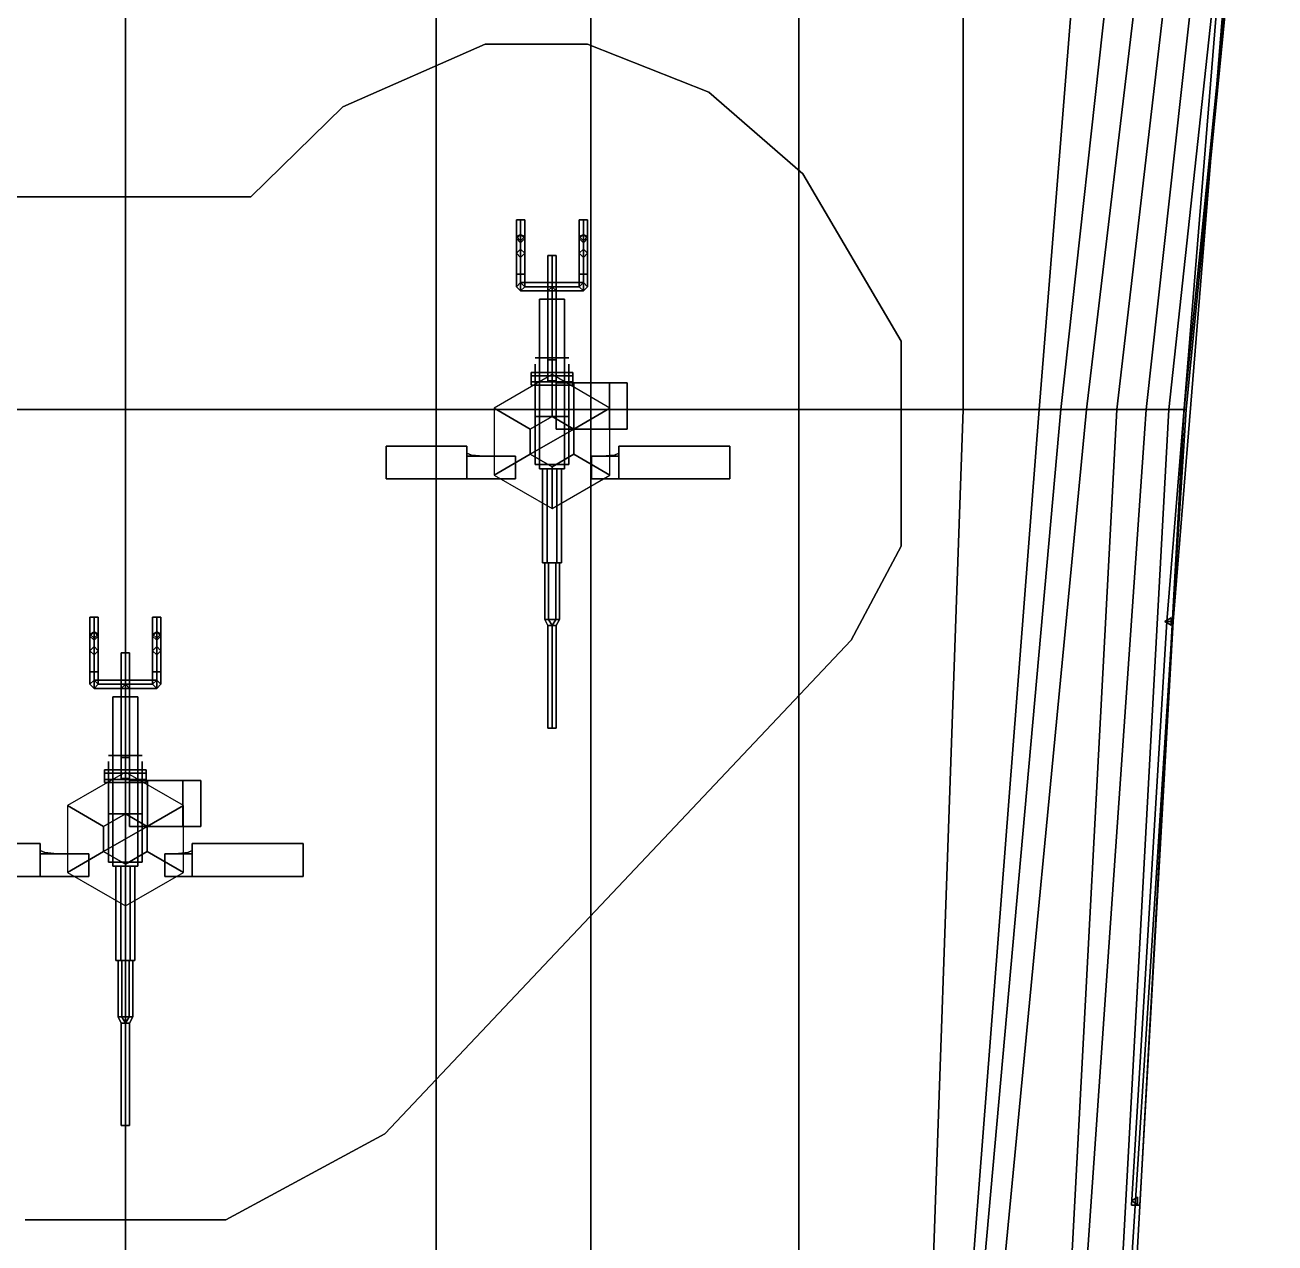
# Model space of a CAD drawing. Header units: millimetres. Extents: x -6 to 6, y -93 to 86.
# Drawn here: x -0.48 to 5.5, y -52.07 to -46.25 of the extents above; entities that cross this region are included whole.
import ezdxf

# ---------------------------------------------------------------- set-up
doc = ezdxf.new("R2010")
doc.units = ezdxf.units.MM
for name, color, linetype in [('gun', 1, 'Continuous'), ('railings', 6, 'Continuous'), ('sleeve', 5, 'Continuous'), ('turret', 2, 'Continuous')]:
    doc.layers.add(name, color=color, linetype=linetype)

msp = doc.modelspace()

# ---------------------------------------------------------------- linework, layer by layer
for points in [[(5.4969, -43.7698, 2.6617), (-5.4969, -43.7698, 2.6617), (-5.0621, -48.0874, 2.698), (5.0621, -48.0874, 2.698)], [(0, -48.0874, -1.6913), (-1.4855, -48.0874, -1.3393), (-1.4855, -43.7698, -1.8362), (0, -43.7698, -2.1105)], [(0, -43.7698, -2.1105), (1.4855, -43.7698, -1.8362), (1.4855, -48.0874, -1.3393), (0, -48.0874, -1.6913)], [(2.2257, -48.0874, -1.1219), (1.4855, -48.0874, -1.3393), (1.4855, -43.7698, -1.8362), (2.2257, -43.7698, -1.6602)], [(3.2195, -48.0874, -0.8424), (2.2257, -48.0874, -1.1219), (2.2257, -43.7698, -1.6602), (3.2195, -43.7698, -1.3962)], [(4.0062, -48.0874, -0.5681), (3.2195, -48.0874, -0.8424), (3.2195, -43.7698, -1.3962), (4.0062, -43.7698, -1.096)], [(4.3685, -48.0874, -0.4387), (4.0062, -48.0874, -0.5681), (4.0062, -43.7698, -1.096), (4.7153, -43.7698, -0.6923)], [(4.4721, -48.0874, -0.4076), (4.3685, -48.0874, -0.4387), (4.7153, -43.7698, -0.6923), (4.9483, -43.7698, -0.5267)], [(4.5963, -48.0874, -0.1799), (4.4721, -48.0874, -0.4076), (4.9483, -43.7698, -0.5267), (5.1087, -43.7698, -0.1799)], [(4.7412, -48.0874, 0.2601), (4.5963, -48.0874, -0.1799), (5.1087, -43.7698, -0.1799), (5.2433, -43.7698, 0.2601)], [(4.881, -48.0874, 0.7622), (4.7412, -48.0874, 0.2601), (5.2433, -43.7698, 0.2601), (5.3572, -43.7698, 0.7622)], [(4.9897, -48.0874, 1.4299), (4.881, -48.0874, 0.7622), (5.3572, -43.7698, 0.7622), (5.4555, -43.7698, 1.4299)], [(5.0725, -48.0874, 2.3201), (4.9897, -48.0874, 1.4299), (5.4555, -43.7698, 1.4299), (5.4969, -43.7698, 2.3201)], [(5.0621, -48.0874, 2.698), (5.0725, -48.0874, 2.3201), (5.4969, -43.7698, 2.3201), (5.4969, -43.7698, 2.6617)], [(1.72, -46.34, 4.2), (1.04, -46.64, 4.2), (1.04, -46.64, 2.68), (1.72, -46.34, 2.68)], [(1.72, -46.34, 2.68), (1.04, -46.64, 2.68), (1.04, -46.64, 4.2), (1.72, -46.34, 4.2)], [(2.21, -46.34, 2.68), (1.72, -46.34, 2.68), (1.72, -46.34, 4.2), (2.21, -46.34, 4.2)], [(2.21, -46.34, 4.2), (1.72, -46.34, 4.2), (1.72, -46.34, 2.68), (2.21, -46.34, 2.68)], [(2.79, -46.57, 2.68), (2.21, -46.34, 2.68), (2.21, -46.34, 4.2), (2.79, -46.57, 4.2)], [(2.79, -46.57, 4.2), (2.21, -46.34, 4.2), (2.21, -46.34, 2.68), (2.79, -46.57, 2.68)], [(3.24, -46.96, 4.2), (2.79, -46.57, 4.2), (2.79, -46.57, 2.68), (3.24, -46.96, 2.68)], [(3.24, -46.96, 2.68), (2.79, -46.57, 2.68), (2.79, -46.57, 4.2), (3.24, -46.96, 4.2)], [(1.04, -46.64, 2.68), (0.6, -47.07, 2.68), (0.6, -47.07, 4.2), (1.04, -46.64, 4.2)], [(1.04, -46.64, 4.2), (0.6, -47.07, 4.2), (0.6, -47.07, 2.68), (1.04, -46.64, 2.68)], [(3.71, -47.76, 2.69), (3.24, -46.96, 2.68), (3.24, -46.96, 4.2), (3.71, -47.76, 4.2)], [(3.71, -47.76, 4.2), (3.24, -46.96, 4.2), (3.24, -46.96, 2.68), (3.71, -47.76, 2.69)], [(-0.6, -47.07, 2.68), (0.6, -47.07, 2.68), (0.6, -47.07, 4.2), (-0.6, -47.07, 4.2)], [(-0.6, -47.07, 4.2), (0.6, -47.07, 4.2), (0.6, -47.07, 2.68), (-0.6, -47.07, 2.68)], [(3.71, -48.74, 2.7), (3.71, -47.76, 2.69), (3.71, -47.76, 4.2), (3.71, -48.74, 4.2)], [(3.71, -48.74, 4.2), (3.71, -47.76, 4.2), (3.71, -47.76, 2.69), (3.71, -48.74, 2.7)], [(1.9361, -48.18, 4.14), (2.04, -48.12, 4.14), (2.04, -47.92, 2.69), (1.7629, -48.08, 2.69)], [(2.04, -48.12, 4.14), (2.1439, -48.18, 4.14), (2.3171, -48.08, 2.69), (2.04, -47.92, 2.69)], [(5.0621, -48.0874, 2.698), (-5.0621, -48.0874, 2.698), (-4.5859, -56.645, 2.7808), (4.5859, -56.645, 2.7808)], [(0, -56.645, -0.8165), (-1.4855, -56.645, -0.7027), (-1.4855, -48.0874, -1.3393), (0, -48.0874, -1.6913)], [(0, -48.0874, -1.6913), (1.4855, -48.0874, -1.3393), (1.4855, -56.645, -0.7027), (0, -56.645, -0.8165)], [(2.2257, -56.645, -0.6043), (1.4855, -56.645, -0.7027), (1.4855, -48.0874, -1.3393), (2.2257, -48.0874, -1.1219)], [(1.9361, -48.3, 4.14), (1.9361, -48.18, 4.14), (1.7629, -48.08, 2.69), (1.7629, -48.4, 2.7)], [(2.1439, -48.18, 4.14), (2.1439, -48.3, 4.14), (2.3171, -48.4, 2.7), (2.3171, -48.08, 2.69)], [(3.2195, -56.645, -0.4646), (2.2257, -56.645, -0.6043), (2.2257, -48.0874, -1.1219), (3.2195, -48.0874, -0.8424)], [(3.706, -56.645, -0.3714), (3.2195, -56.645, -0.4646), (3.2195, -48.0874, -0.8424), (4.0062, -48.0874, -0.5681)], [(3.7733, -56.645, -0.1799), (3.706, -56.645, -0.3714), (4.4721, -48.0874, -0.4076), (4.5963, -48.0874, -0.1799)], [(3.706, -56.645, -0.3714), (3.706, -56.645, -0.3714), (4.3685, -48.0874, -0.4387), (4.4721, -48.0874, -0.4076)], [(3.706, -56.645, -0.3714), (3.706, -56.645, -0.3714), (4.0062, -48.0874, -0.5681), (4.3685, -48.0874, -0.4387)], [(4.2857, -56.645, 1.3108), (3.7733, -56.645, -0.1799), (4.5963, -48.0874, -0.1799), (4.7412, -48.0874, 0.2601)], [(4.5238, -56.645, 2.3201), (4.2857, -56.645, 1.3108), (4.881, -48.0874, 0.7622), (4.9897, -48.0874, 1.4299)], [(4.2857, -56.645, 1.3108), (4.2857, -56.645, 1.3108), (4.7412, -48.0874, 0.2601), (4.881, -48.0874, 0.7622)], [(4.5859, -56.645, 2.7808), (4.5238, -56.645, 2.3201), (5.0725, -48.0874, 2.3201), (5.0621, -48.0874, 2.698)], [(4.5238, -56.645, 2.3201), (4.5238, -56.645, 2.3201), (4.9897, -48.0874, 1.4299), (5.0725, -48.0874, 2.3201)], [(2.04, -48.36, 4.14), (1.9361, -48.3, 4.14), (1.7629, -48.4, 2.7), (2.04, -48.56, 2.7)], [(2.1439, -48.3, 4.14), (2.04, -48.36, 4.14), (2.04, -48.56, 2.7), (2.3171, -48.4, 2.7)], [(3.47, -49.19, 4.2), (3.71, -48.74, 4.2), (3.71, -48.74, 2.7), (3.47, -49.19, 2.7)], [(3.47, -49.19, 2.7), (3.71, -48.74, 2.7), (3.71, -48.74, 4.2), (3.47, -49.19, 4.2)], [(5, -49.0827, 2.7), (4.97, -49.1, 2.7), (4.97, -49.1, 3.7), (5, -49.0827, 3.7)], [(4.97, -49.1, 2.7), (5, -49.1173, 2.7), (5, -49.1173, 3.7), (4.97, -49.1, 3.7)], [(5, -49.1173, 2.7), (5, -49.0827, 2.7), (5, -49.0827, 3.7), (5, -49.1173, 3.7)], [(1.24, -51.55, 4.2), (3.47, -49.19, 4.2), (3.47, -49.19, 2.7), (1.24, -51.55, 2.73)], [(1.24, -51.55, 2.73), (3.47, -49.19, 2.7), (3.47, -49.19, 4.2), (1.24, -51.55, 4.2)], [(-0.1039, -50.08, 4.14), (0, -50.02, 4.14), (0, -49.82, 2.72), (-0.2771, -49.98, 2.72)], [(0, -50.02, 4.14), (0.1039, -50.08, 4.14), (0.2771, -49.98, 2.72), (0, -49.82, 2.72)], [(-0.1039, -50.2, 4.14), (-0.1039, -50.08, 4.14), (-0.2771, -49.98, 2.72), (-0.2771, -50.3, 2.72)], [(0.1039, -50.08, 4.14), (0.1039, -50.2, 4.14), (0.2771, -50.3, 2.72), (0.2771, -49.98, 2.72)], [(0, -50.26, 4.14), (-0.1039, -50.2, 4.14), (-0.2771, -50.3, 2.72), (0, -50.46, 2.72)], [(0.1039, -50.2, 4.14), (0, -50.26, 4.14), (0, -50.46, 2.72), (0.2771, -50.3, 2.72)], [(0.48, -51.96, 2.73), (1.24, -51.55, 2.73), (1.24, -51.55, 4.2), (0.48, -51.96, 4.2)], [(0.48, -51.96, 4.2), (1.24, -51.55, 4.2), (1.24, -51.55, 2.73), (0.48, -51.96, 2.73)], [(4.84, -51.8527, 2.73), (4.81, -51.87, 2.73), (4.81, -51.87, 3.73), (4.84, -51.8527, 3.73)], [(4.81, -51.87, 2.73), (4.84, -51.8873, 2.73), (4.84, -51.8873, 3.73), (4.81, -51.87, 3.73)], [(4.84, -51.8873, 2.73), (4.84, -51.8527, 2.73), (4.84, -51.8527, 3.73), (4.84, -51.8873, 3.73)], [(0.48, -51.96, 2.73), (-0.48, -51.96, 2.73), (-0.48, -51.96, 4.2), (0.48, -51.96, 4.2)], [(0.48, -51.96, 4.2), (-0.48, -51.96, 4.2), (-0.48, -51.96, 2.73), (0.48, -51.96, 2.73)]]:
    msp.add_3dface(points)
at = {"layer": 'gun'}
for points in [[(2.04, -49.61, 4.35), (2.02, -49.61, 4.37), (2.02, -49.12, 4.37), (2.04, -49.12, 4.35)], [(2.02, -49.61, 4.37), (2.04, -49.61, 4.39), (2.04, -49.12, 4.39), (2.02, -49.12, 4.37)], [(2.06, -49.61, 4.37), (2.04, -49.61, 4.35), (2.04, -49.12, 4.35), (2.06, -49.12, 4.37)], [(2.04, -49.61, 4.39), (2.06, -49.61, 4.37), (2.06, -49.12, 4.37), (2.04, -49.12, 4.39)], [(2.02, -49.61, 4.37), (2.04, -49.61, 4.35), (2.06, -49.61, 4.37), (2.04, -49.61, 4.39)], [(-0.02, -51.51, 4.37), (0, -51.51, 4.39), (0, -51.02, 4.39), (-0.02, -51.02, 4.37)], [(0, -51.51, 4.35), (-0.02, -51.51, 4.37), (-0.02, -51.02, 4.37), (0, -51.02, 4.35)], [(0, -51.51, 4.39), (0.02, -51.51, 4.37), (0.02, -51.02, 4.37), (0, -51.02, 4.39)], [(0.02, -51.51, 4.37), (0, -51.51, 4.35), (0, -51.02, 4.35), (0.02, -51.02, 4.37)], [(-0.02, -51.51, 4.37), (0, -51.51, 4.35), (0.02, -51.51, 4.37), (0, -51.51, 4.39)]]:
    msp.add_3dface(points, dxfattribs=at)
at = {"layer": 'railings'}
for points in [[(5.01, -49.1, 3.7), (5.25, -46.14, 3.68), (5.22, -46.14, 3.68), (4.98, -49.1, 3.7)], [(4.98, -49.1, 3.7), (5.22, -46.14, 3.68), (5.25, -46.14, 3.68), (5.01, -49.1, 3.7)], [(4.81, -51.89, 3.73), (4.98, -49.1, 3.7), (5.01, -49.1, 3.7), (4.85, -51.89, 3.73)], [(4.85, -51.89, 3.73), (5.01, -49.1, 3.7), (4.98, -49.1, 3.7), (4.81, -51.89, 3.73)]]:
    msp.add_3dface(points, dxfattribs=at)
at = {"layer": 'sleeve'}
for points in [[(1.89, -47.18, 4.62), (1.87, -47.18, 4.64), (1.89, -47.18, 4.66), (1.91, -47.18, 4.64)], [(1.89, -47.18, 4.66), (1.87, -47.18, 4.64), (1.87, -47.27, 4.64), (1.89, -47.29, 4.66)], [(1.87, -47.18, 4.64), (1.89, -47.18, 4.62), (1.89, -47.25, 4.62), (1.87, -47.27, 4.64)], [(1.91, -47.18, 4.64), (1.89, -47.18, 4.66), (1.89, -47.29, 4.66), (1.91, -47.27, 4.64)], [(1.89, -47.18, 4.62), (1.91, -47.18, 4.64), (1.91, -47.27, 4.64), (1.89, -47.25, 4.62)], [(2.19, -47.18, 4.66), (2.17, -47.18, 4.64), (2.17, -47.27, 4.64), (2.19, -47.29, 4.66)], [(2.17, -47.18, 4.64), (2.19, -47.18, 4.62), (2.19, -47.25, 4.62), (2.17, -47.27, 4.64)], [(2.19, -47.18, 4.62), (2.17, -47.18, 4.64), (2.19, -47.18, 4.66), (2.21, -47.18, 4.64)], [(2.21, -47.18, 4.64), (2.19, -47.18, 4.66), (2.19, -47.29, 4.66), (2.21, -47.27, 4.64)], [(2.19, -47.18, 4.62), (2.21, -47.18, 4.64), (2.21, -47.27, 4.64), (2.19, -47.25, 4.62)], [(1.89, -47.28, 4.4), (1.87, -47.26, 4.43), (1.89, -47.25, 4.45), (1.91, -47.26, 4.43)], [(1.89, -47.25, 4.45), (1.87, -47.26, 4.43), (1.87, -47.34, 4.48), (1.89, -47.32, 4.5)], [(1.89, -47.32, 4.57), (1.87, -47.34, 4.59), (1.87, -47.27, 4.64), (1.89, -47.25, 4.62)], [(1.87, -47.26, 4.43), (1.89, -47.28, 4.4), (1.89, -47.36, 4.46), (1.87, -47.34, 4.48)], [(1.87, -47.34, 4.59), (1.89, -47.36, 4.61), (1.89, -47.29, 4.66), (1.87, -47.27, 4.64)], [(1.91, -47.26, 4.43), (1.89, -47.25, 4.45), (1.89, -47.32, 4.5), (1.91, -47.34, 4.48)], [(1.91, -47.34, 4.59), (1.89, -47.32, 4.57), (1.89, -47.25, 4.62), (1.91, -47.27, 4.64)], [(1.89, -47.28, 4.4), (1.91, -47.26, 4.43), (1.91, -47.34, 4.48), (1.89, -47.36, 4.46)], [(1.89, -47.36, 4.61), (1.91, -47.34, 4.59), (1.91, -47.27, 4.64), (1.89, -47.29, 4.66)], [(2.19, -47.25, 4.45), (2.17, -47.26, 4.43), (2.17, -47.34, 4.48), (2.19, -47.32, 4.5)], [(2.19, -47.32, 4.57), (2.17, -47.34, 4.59), (2.17, -47.27, 4.64), (2.19, -47.25, 4.62)], [(2.19, -47.28, 4.4), (2.17, -47.26, 4.43), (2.19, -47.25, 4.45), (2.21, -47.26, 4.43)], [(2.17, -47.26, 4.43), (2.19, -47.28, 4.4), (2.19, -47.36, 4.46), (2.17, -47.34, 4.48)], [(2.17, -47.34, 4.59), (2.19, -47.36, 4.61), (2.19, -47.29, 4.66), (2.17, -47.27, 4.64)], [(2.21, -47.26, 4.43), (2.19, -47.25, 4.45), (2.19, -47.32, 4.5), (2.21, -47.34, 4.48)], [(2.21, -47.34, 4.59), (2.19, -47.32, 4.57), (2.19, -47.25, 4.62), (2.21, -47.27, 4.64)], [(2.19, -47.28, 4.4), (2.21, -47.26, 4.43), (2.21, -47.34, 4.48), (2.19, -47.36, 4.46)], [(2.19, -47.36, 4.61), (2.21, -47.34, 4.59), (2.21, -47.27, 4.64), (2.19, -47.29, 4.66)], [(1.89, -47.32, 4.5), (1.87, -47.34, 4.48), (1.87, -47.34, 4.59), (1.89, -47.32, 4.57)], [(1.91, -47.34, 4.48), (1.89, -47.32, 4.5), (1.89, -47.32, 4.57), (1.91, -47.34, 4.59)], [(2.19, -47.32, 4.5), (2.17, -47.34, 4.48), (2.17, -47.34, 4.59), (2.19, -47.32, 4.57)], [(2.21, -47.34, 4.48), (2.19, -47.32, 4.5), (2.19, -47.32, 4.57), (2.21, -47.34, 4.59)], [(1.87, -47.34, 4.48), (1.89, -47.36, 4.46), (1.89, -47.36, 4.61), (1.87, -47.34, 4.59)], [(1.89, -47.44, 4.52), (1.87, -47.44, 4.54), (1.87, -47.34, 4.54), (1.89, -47.36, 4.52)], [(1.87, -47.44, 4.54), (1.89, -47.44, 4.56), (1.89, -47.36, 4.56), (1.87, -47.34, 4.54)], [(1.89, -47.36, 4.46), (1.91, -47.34, 4.48), (1.91, -47.34, 4.59), (1.89, -47.36, 4.61)], [(1.91, -47.44, 4.54), (1.89, -47.44, 4.52), (1.89, -47.36, 4.52), (1.91, -47.34, 4.54)], [(1.89, -47.44, 4.56), (1.91, -47.44, 4.54), (1.91, -47.34, 4.54), (1.89, -47.36, 4.56)], [(2.04, -47.35, 4.71), (2.06, -47.35, 4.69), (2.04, -47.35, 4.67), (2.02, -47.35, 4.69)], [(2.04, -47.85, 4.67), (2.02, -47.85, 4.69), (2.02, -47.35, 4.69), (2.04, -47.35, 4.67)], [(2.02, -47.85, 4.69), (2.04, -47.85, 4.71), (2.04, -47.35, 4.71), (2.02, -47.35, 4.69)], [(2.06, -47.85, 4.69), (2.04, -47.85, 4.67), (2.04, -47.35, 4.67), (2.06, -47.35, 4.69)], [(2.04, -47.85, 4.71), (2.06, -47.85, 4.69), (2.06, -47.35, 4.69), (2.04, -47.35, 4.71)], [(2.17, -47.34, 4.48), (2.19, -47.36, 4.46), (2.19, -47.36, 4.61), (2.17, -47.34, 4.59)], [(2.19, -47.44, 4.52), (2.17, -47.44, 4.54), (2.17, -47.34, 4.54), (2.19, -47.36, 4.52)], [(2.17, -47.44, 4.54), (2.19, -47.44, 4.56), (2.19, -47.36, 4.56), (2.17, -47.34, 4.54)], [(2.19, -47.36, 4.46), (2.21, -47.34, 4.48), (2.21, -47.34, 4.59), (2.19, -47.36, 4.61)], [(2.21, -47.44, 4.54), (2.19, -47.44, 4.52), (2.19, -47.36, 4.52), (2.21, -47.34, 4.54)], [(2.19, -47.44, 4.56), (2.21, -47.44, 4.54), (2.21, -47.34, 4.54), (2.19, -47.36, 4.56)], [(1.89, -47.48, 4.46), (1.87, -47.5, 4.48), (1.87, -47.44, 4.54), (1.89, -47.44, 4.52)], [(1.87, -47.5, 4.48), (1.89, -47.52, 4.5), (1.89, -47.44, 4.56), (1.87, -47.44, 4.54)], [(1.91, -47.5, 4.48), (1.89, -47.48, 4.46), (1.89, -47.44, 4.52), (1.91, -47.44, 4.54)], [(1.89, -47.52, 4.5), (1.91, -47.5, 4.48), (1.91, -47.44, 4.54), (1.89, -47.44, 4.56)], [(2.19, -47.48, 4.46), (2.17, -47.5, 4.48), (2.17, -47.44, 4.54), (2.19, -47.44, 4.52)], [(2.17, -47.5, 4.48), (2.19, -47.52, 4.5), (2.19, -47.44, 4.56), (2.17, -47.44, 4.54)], [(2.21, -47.5, 4.48), (2.19, -47.48, 4.46), (2.19, -47.44, 4.52), (2.21, -47.44, 4.54)], [(2.19, -47.52, 4.5), (2.21, -47.5, 4.48), (2.21, -47.44, 4.54), (2.19, -47.44, 4.56)], [(1.89, -47.48, 4.3), (1.87, -47.5, 4.28), (1.87, -47.5, 4.48), (1.89, -47.48, 4.46)], [(1.87, -47.5, 4.28), (1.89, -47.52, 4.3), (1.89, -47.52, 4.5), (1.87, -47.5, 4.48)], [(2.19, -47.48, 4.3), (2.17, -47.5, 4.28), (1.91, -47.5, 4.28), (1.89, -47.48, 4.3)], [(2.17, -47.5, 4.32), (2.19, -47.48, 4.3), (1.89, -47.48, 4.3), (1.91, -47.5, 4.32)], [(1.91, -47.5, 4.28), (1.89, -47.48, 4.3), (1.89, -47.48, 4.46), (1.91, -47.5, 4.48)], [(2.17, -47.5, 4.28), (2.19, -47.52, 4.3), (1.89, -47.52, 4.3), (1.91, -47.5, 4.28)], [(2.19, -47.52, 4.3), (2.17, -47.5, 4.32), (1.91, -47.5, 4.32), (1.89, -47.52, 4.3)], [(1.89, -47.52, 4.3), (1.91, -47.5, 4.28), (1.91, -47.5, 4.48), (1.89, -47.52, 4.5)], [(2.04, -47.95, 4.28), (2.02, -47.95, 4.3), (2.02, -47.52, 4.3), (2.04, -47.5, 4.28)], [(2.02, -47.95, 4.3), (2.04, -47.95, 4.32), (2.04, -47.5, 4.32), (2.02, -47.52, 4.3)], [(2.06, -47.95, 4.3), (2.04, -47.95, 4.28), (2.04, -47.5, 4.28), (2.06, -47.52, 4.3)], [(2.04, -47.95, 4.32), (2.06, -47.95, 4.3), (2.06, -47.52, 4.3), (2.04, -47.5, 4.32)], [(2.19, -47.48, 4.3), (2.17, -47.5, 4.28), (2.17, -47.5, 4.48), (2.19, -47.48, 4.46)], [(2.17, -47.5, 4.28), (2.19, -47.52, 4.3), (2.19, -47.52, 4.5), (2.17, -47.5, 4.48)], [(2.21, -47.5, 4.28), (2.19, -47.48, 4.3), (2.19, -47.48, 4.46), (2.21, -47.5, 4.48)], [(2.19, -47.52, 4.3), (2.21, -47.5, 4.28), (2.21, -47.5, 4.48), (2.19, -47.52, 4.5)], [(2.1, -47.56, 4.32), (1.98, -47.56, 4.32), (1.98, -47.56, 4.44), (2.1, -47.56, 4.44)], [(1.98, -47.56, 4.44), (1.98, -47.56, 4.32), (1.98, -48.37, 4.32), (1.98, -48.37, 4.44)], [(2.1, -48.37, 4.32), (1.98, -48.37, 4.32), (1.98, -47.56, 4.32), (2.1, -47.56, 4.32)], [(2.1, -47.56, 4.44), (1.98, -47.56, 4.44), (1.98, -48.37, 4.44), (2.1, -48.37, 4.44)], [(2.1, -48.37, 4.44), (2.1, -48.37, 4.32), (2.1, -47.56, 4.32), (2.1, -47.56, 4.44)], [(2.04, -47.75, 4.44), (2.04, -47.6, 4.68), (2.04, -47.7, 4.68), (2.04, -47.84, 4.44)], [(2.04, -47.84, 4.44), (2.04, -47.7, 4.68), (2.04, -47.6, 4.68), (2.04, -47.75, 4.44)], [(2.08, -47.84, 4.7207), (2.12, -47.84, 4.79), (1.96, -47.84, 4.79), (2, -47.84, 4.7207)], [(2, -47.84, 4.7207), (1.96, -47.84, 4.79), (2.12, -47.84, 4.79), (2.08, -47.84, 4.7207)], [(1.96, -47.84, 4.79), (2, -47.84, 4.8593), (2.08, -47.84, 4.8593), (2.12, -47.84, 4.79)], [(2.12, -47.84, 4.79), (2.08, -47.84, 4.8593), (2, -47.84, 4.8593), (1.96, -47.84, 4.79)], [(2.02, -47.85, 4.69), (2.04, -47.85, 4.67), (2.06, -47.85, 4.69), (2.04, -47.85, 4.71)], [(1.94, -47.925, 4.334), (1.94, -47.955, 4.334), (1.94, -47.97, 4.36), (1.94, -47.91, 4.36)], [(1.94, -47.91, 4.36), (1.94, -47.97, 4.36), (1.94, -47.955, 4.386), (1.94, -47.925, 4.386)], [(1.94, -47.925, 4.334), (1.94, -47.91, 4.36), (2.14, -47.91, 4.36), (2.14, -47.925, 4.334)], [(1.94, -47.91, 4.36), (1.94, -47.925, 4.386), (2.14, -47.925, 4.386), (2.14, -47.91, 4.36)], [(1.94, -47.955, 4.334), (1.94, -47.925, 4.334), (2.14, -47.925, 4.334), (2.14, -47.955, 4.334)], [(1.94, -47.925, 4.386), (1.94, -47.955, 4.386), (2.14, -47.955, 4.386), (2.14, -47.925, 4.386)], [(2.14, -47.91, 4.36), (2.14, -47.97, 4.36), (2.14, -47.955, 4.334), (2.14, -47.925, 4.334)], [(2.14, -47.925, 4.386), (2.14, -47.955, 4.386), (2.14, -47.97, 4.36), (2.14, -47.91, 4.36)], [(1.94, -47.97, 4.36), (1.94, -47.955, 4.334), (2.14, -47.955, 4.334), (2.14, -47.97, 4.36)], [(1.94, -47.955, 4.386), (1.94, -47.97, 4.36), (2.14, -47.97, 4.36), (2.14, -47.955, 4.386)], [(2.4, -47.96, 4.5), (2.06, -47.96, 4.5), (2.145, -47.96, 4.6472), (2.315, -47.96, 4.6472)], [(2.315, -47.96, 4.3528), (2.145, -47.96, 4.3528), (2.06, -47.96, 4.5), (2.4, -47.96, 4.5)], [(2.145, -48.18, 4.3528), (2.06, -48.18, 4.5), (2.06, -47.96, 4.5), (2.145, -47.96, 4.3528)], [(2.06, -48.18, 4.5), (2.145, -48.18, 4.6472), (2.145, -47.96, 4.6472), (2.06, -47.96, 4.5)], [(2.315, -48.18, 4.3528), (2.145, -48.18, 4.3528), (2.145, -47.96, 4.3528), (2.315, -47.96, 4.3528)], [(2.145, -48.18, 4.6472), (2.315, -48.18, 4.6472), (2.315, -47.96, 4.6472), (2.145, -47.96, 4.6472)], [(2.4, -48.18, 4.5), (2.315, -48.18, 4.3528), (2.315, -47.96, 4.3528), (2.4, -47.96, 4.5)], [(2.315, -48.18, 4.6472), (2.4, -48.18, 4.5), (2.4, -47.96, 4.5), (2.315, -47.96, 4.6472)], [(2.145, -48.18, 4.3528), (2.315, -48.18, 4.3528), (2.4, -48.18, 4.5), (2.06, -48.18, 4.5)], [(2.06, -48.18, 4.5), (2.4, -48.18, 4.5), (2.315, -48.18, 4.6472), (2.145, -48.18, 4.6472)], [(1.98, -48.37, 4.44), (1.98, -48.37, 4.32), (2.1, -48.37, 4.32), (2.1, -48.37, 4.44)], [(2.0175, -48.82, 4.331), (1.995, -48.82, 4.37), (1.995, -48.37, 4.37), (2.0175, -48.37, 4.331)], [(1.995, -48.82, 4.37), (2.0175, -48.82, 4.409), (2.0175, -48.37, 4.409), (1.995, -48.37, 4.37)], [(2.0625, -48.82, 4.331), (2.0175, -48.82, 4.331), (2.0175, -48.37, 4.331), (2.0625, -48.37, 4.331)], [(2.0175, -48.82, 4.409), (2.0625, -48.82, 4.409), (2.0625, -48.37, 4.409), (2.0175, -48.37, 4.409)], [(2.085, -48.82, 4.37), (2.0625, -48.82, 4.331), (2.0625, -48.37, 4.331), (2.085, -48.37, 4.37)], [(2.0625, -48.82, 4.409), (2.085, -48.82, 4.37), (2.085, -48.37, 4.37), (2.0625, -48.37, 4.409)], [(2.0175, -48.82, 4.331), (2.0625, -48.82, 4.331), (2.085, -48.82, 4.37), (1.995, -48.82, 4.37)], [(1.995, -48.82, 4.37), (2.085, -48.82, 4.37), (2.0625, -48.82, 4.409), (2.0175, -48.82, 4.409)], [(2.0225, -49.09, 4.3397), (2.005, -49.09, 4.37), (2.005, -48.82, 4.37), (2.0225, -48.82, 4.3397)], [(2.005, -49.09, 4.37), (2.0225, -49.09, 4.4003), (2.0225, -48.82, 4.4003), (2.005, -48.82, 4.37)], [(2.0575, -49.09, 4.3397), (2.0225, -49.09, 4.3397), (2.0225, -48.82, 4.3397), (2.0575, -48.82, 4.3397)], [(2.0225, -49.09, 4.4003), (2.0575, -49.09, 4.4003), (2.0575, -48.82, 4.4003), (2.0225, -48.82, 4.4003)], [(2.075, -49.09, 4.37), (2.0575, -49.09, 4.3397), (2.0575, -48.82, 4.3397), (2.075, -48.82, 4.37)], [(2.0575, -49.09, 4.4003), (2.075, -49.09, 4.37), (2.075, -48.82, 4.37), (2.0575, -48.82, 4.4003)], [(-0.17, -49.08, 4.64), (-0.15, -49.08, 4.62), (-0.15, -49.15, 4.62), (-0.17, -49.17, 4.64)], [(-0.15, -49.08, 4.66), (-0.17, -49.08, 4.64), (-0.17, -49.17, 4.64), (-0.15, -49.19, 4.66)], [(-0.15, -49.08, 4.62), (-0.17, -49.08, 4.64), (-0.15, -49.08, 4.66), (-0.13, -49.08, 4.64)], [(-0.15, -49.08, 4.62), (-0.13, -49.08, 4.64), (-0.13, -49.17, 4.64), (-0.15, -49.15, 4.62)], [(-0.13, -49.08, 4.64), (-0.15, -49.08, 4.66), (-0.15, -49.19, 4.66), (-0.13, -49.17, 4.64)], [(0.15, -49.08, 4.62), (0.13, -49.08, 4.64), (0.15, -49.08, 4.66), (0.17, -49.08, 4.64)], [(0.13, -49.08, 4.64), (0.15, -49.08, 4.62), (0.15, -49.15, 4.62), (0.13, -49.17, 4.64)], [(0.15, -49.08, 4.66), (0.13, -49.08, 4.64), (0.13, -49.17, 4.64), (0.15, -49.19, 4.66)], [(0.15, -49.08, 4.62), (0.17, -49.08, 4.64), (0.17, -49.17, 4.64), (0.15, -49.15, 4.62)], [(0.17, -49.08, 4.64), (0.15, -49.08, 4.66), (0.15, -49.19, 4.66), (0.17, -49.17, 4.64)], [(2.04, -49.12, 4.35), (2.02, -49.12, 4.37), (2.005, -49.09, 4.37), (2.0225, -49.09, 4.3397)], [(2.02, -49.12, 4.37), (2.04, -49.12, 4.39), (2.0225, -49.09, 4.4003), (2.005, -49.09, 4.37)], [(2.04, -49.12, 4.35), (2.04, -49.12, 4.35), (2.0225, -49.09, 4.3397), (2.0575, -49.09, 4.3397)], [(2.04, -49.12, 4.39), (2.04, -49.12, 4.39), (2.0575, -49.09, 4.4003), (2.0225, -49.09, 4.4003)], [(2.06, -49.12, 4.37), (2.04, -49.12, 4.35), (2.0575, -49.09, 4.3397), (2.075, -49.09, 4.37)], [(2.04, -49.12, 4.39), (2.06, -49.12, 4.37), (2.075, -49.09, 4.37), (2.0575, -49.09, 4.4003)], [(-0.15, -49.22, 4.57), (-0.17, -49.24, 4.59), (-0.17, -49.17, 4.64), (-0.15, -49.15, 4.62)], [(-0.15, -49.15, 4.45), (-0.17, -49.16, 4.43), (-0.17, -49.24, 4.48), (-0.15, -49.22, 4.5)], [(-0.15, -49.18, 4.4), (-0.17, -49.16, 4.43), (-0.15, -49.15, 4.45), (-0.13, -49.16, 4.43)], [(-0.17, -49.16, 4.43), (-0.15, -49.18, 4.4), (-0.15, -49.26, 4.46), (-0.17, -49.24, 4.48)], [(-0.17, -49.24, 4.59), (-0.15, -49.26, 4.61), (-0.15, -49.19, 4.66), (-0.17, -49.17, 4.64)], [(-0.13, -49.24, 4.59), (-0.15, -49.22, 4.57), (-0.15, -49.15, 4.62), (-0.13, -49.17, 4.64)], [(-0.13, -49.16, 4.43), (-0.15, -49.15, 4.45), (-0.15, -49.22, 4.5), (-0.13, -49.24, 4.48)], [(-0.15, -49.18, 4.4), (-0.13, -49.16, 4.43), (-0.13, -49.24, 4.48), (-0.15, -49.26, 4.46)], [(-0.15, -49.26, 4.61), (-0.13, -49.24, 4.59), (-0.13, -49.17, 4.64), (-0.15, -49.19, 4.66)], [(0.15, -49.18, 4.4), (0.13, -49.16, 4.43), (0.15, -49.15, 4.45), (0.17, -49.16, 4.43)], [(0.15, -49.22, 4.57), (0.13, -49.24, 4.59), (0.13, -49.17, 4.64), (0.15, -49.15, 4.62)], [(0.15, -49.15, 4.45), (0.13, -49.16, 4.43), (0.13, -49.24, 4.48), (0.15, -49.22, 4.5)], [(0.13, -49.16, 4.43), (0.15, -49.18, 4.4), (0.15, -49.26, 4.46), (0.13, -49.24, 4.48)], [(0.13, -49.24, 4.59), (0.15, -49.26, 4.61), (0.15, -49.19, 4.66), (0.13, -49.17, 4.64)], [(0.17, -49.24, 4.59), (0.15, -49.22, 4.57), (0.15, -49.15, 4.62), (0.17, -49.17, 4.64)], [(0.17, -49.16, 4.43), (0.15, -49.15, 4.45), (0.15, -49.22, 4.5), (0.17, -49.24, 4.48)], [(0.15, -49.18, 4.4), (0.17, -49.16, 4.43), (0.17, -49.24, 4.48), (0.15, -49.26, 4.46)], [(0.15, -49.26, 4.61), (0.17, -49.24, 4.59), (0.17, -49.17, 4.64), (0.15, -49.19, 4.66)], [(-0.15, -49.22, 4.5), (-0.17, -49.24, 4.48), (-0.17, -49.24, 4.59), (-0.15, -49.22, 4.57)], [(-0.17, -49.34, 4.54), (-0.15, -49.34, 4.56), (-0.15, -49.26, 4.56), (-0.17, -49.24, 4.54)], [(-0.15, -49.34, 4.52), (-0.17, -49.34, 4.54), (-0.17, -49.24, 4.54), (-0.15, -49.26, 4.52)], [(-0.17, -49.24, 4.48), (-0.15, -49.26, 4.46), (-0.15, -49.26, 4.61), (-0.17, -49.24, 4.59)], [(-0.13, -49.24, 4.48), (-0.15, -49.22, 4.5), (-0.15, -49.22, 4.57), (-0.13, -49.24, 4.59)], [(-0.15, -49.34, 4.56), (-0.13, -49.34, 4.54), (-0.13, -49.24, 4.54), (-0.15, -49.26, 4.56)], [(-0.13, -49.34, 4.54), (-0.15, -49.34, 4.52), (-0.15, -49.26, 4.52), (-0.13, -49.24, 4.54)], [(-0.15, -49.26, 4.46), (-0.13, -49.24, 4.48), (-0.13, -49.24, 4.59), (-0.15, -49.26, 4.61)], [(0.15, -49.22, 4.5), (0.13, -49.24, 4.48), (0.13, -49.24, 4.59), (0.15, -49.22, 4.57)], [(0.13, -49.34, 4.54), (0.15, -49.34, 4.56), (0.15, -49.26, 4.56), (0.13, -49.24, 4.54)], [(0.15, -49.34, 4.52), (0.13, -49.34, 4.54), (0.13, -49.24, 4.54), (0.15, -49.26, 4.52)], [(0.13, -49.24, 4.48), (0.15, -49.26, 4.46), (0.15, -49.26, 4.61), (0.13, -49.24, 4.59)], [(0.17, -49.24, 4.48), (0.15, -49.22, 4.5), (0.15, -49.22, 4.57), (0.17, -49.24, 4.59)], [(0.15, -49.34, 4.56), (0.17, -49.34, 4.54), (0.17, -49.24, 4.54), (0.15, -49.26, 4.56)], [(0.17, -49.34, 4.54), (0.15, -49.34, 4.52), (0.15, -49.26, 4.52), (0.17, -49.24, 4.54)], [(0.15, -49.26, 4.46), (0.17, -49.24, 4.48), (0.17, -49.24, 4.59), (0.15, -49.26, 4.61)], [(-0.02, -49.75, 4.69), (0, -49.75, 4.71), (0, -49.25, 4.71), (-0.02, -49.25, 4.69)], [(0, -49.75, 4.67), (-0.02, -49.75, 4.69), (-0.02, -49.25, 4.69), (0, -49.25, 4.67)], [(0, -49.25, 4.71), (0.02, -49.25, 4.69), (0, -49.25, 4.67), (-0.02, -49.25, 4.69)], [(0, -49.75, 4.71), (0.02, -49.75, 4.69), (0.02, -49.25, 4.69), (0, -49.25, 4.71)], [(0.02, -49.75, 4.69), (0, -49.75, 4.67), (0, -49.25, 4.67), (0.02, -49.25, 4.69)], [(-0.17, -49.4, 4.48), (-0.15, -49.42, 4.5), (-0.15, -49.34, 4.56), (-0.17, -49.34, 4.54)], [(-0.15, -49.38, 4.46), (-0.17, -49.4, 4.48), (-0.17, -49.34, 4.54), (-0.15, -49.34, 4.52)], [(-0.15, -49.42, 4.5), (-0.13, -49.4, 4.48), (-0.13, -49.34, 4.54), (-0.15, -49.34, 4.56)], [(-0.13, -49.4, 4.48), (-0.15, -49.38, 4.46), (-0.15, -49.34, 4.52), (-0.13, -49.34, 4.54)], [(0.13, -49.4, 4.48), (0.15, -49.42, 4.5), (0.15, -49.34, 4.56), (0.13, -49.34, 4.54)], [(0.15, -49.38, 4.46), (0.13, -49.4, 4.48), (0.13, -49.34, 4.54), (0.15, -49.34, 4.52)], [(0.15, -49.42, 4.5), (0.17, -49.4, 4.48), (0.17, -49.34, 4.54), (0.15, -49.34, 4.56)], [(0.17, -49.4, 4.48), (0.15, -49.38, 4.46), (0.15, -49.34, 4.52), (0.17, -49.34, 4.54)], [(-0.15, -49.38, 4.3), (-0.17, -49.4, 4.28), (-0.17, -49.4, 4.48), (-0.15, -49.38, 4.46)], [(-0.17, -49.4, 4.28), (-0.15, -49.42, 4.3), (-0.15, -49.42, 4.5), (-0.17, -49.4, 4.48)], [(-0.13, -49.4, 4.28), (-0.15, -49.38, 4.3), (-0.15, -49.38, 4.46), (-0.13, -49.4, 4.48)], [(0.13, -49.4, 4.32), (0.15, -49.38, 4.3), (-0.15, -49.38, 4.3), (-0.13, -49.4, 4.32)], [(0.15, -49.38, 4.3), (0.13, -49.4, 4.28), (-0.13, -49.4, 4.28), (-0.15, -49.38, 4.3)], [(-0.15, -49.42, 4.3), (-0.13, -49.4, 4.28), (-0.13, -49.4, 4.48), (-0.15, -49.42, 4.5)], [(0.15, -49.42, 4.3), (0.13, -49.4, 4.32), (-0.13, -49.4, 4.32), (-0.15, -49.42, 4.3)], [(0.13, -49.4, 4.28), (0.15, -49.42, 4.3), (-0.15, -49.42, 4.3), (-0.13, -49.4, 4.28)], [(-0.02, -49.85, 4.3), (0, -49.85, 4.32), (0, -49.4, 4.32), (-0.02, -49.42, 4.3)], [(0, -49.85, 4.28), (-0.02, -49.85, 4.3), (-0.02, -49.42, 4.3), (0, -49.4, 4.28)], [(0, -49.85, 4.32), (0.02, -49.85, 4.3), (0.02, -49.42, 4.3), (0, -49.4, 4.32)], [(0.02, -49.85, 4.3), (0, -49.85, 4.28), (0, -49.4, 4.28), (0.02, -49.42, 4.3)], [(0.15, -49.38, 4.3), (0.13, -49.4, 4.28), (0.13, -49.4, 4.48), (0.15, -49.38, 4.46)], [(0.13, -49.4, 4.28), (0.15, -49.42, 4.3), (0.15, -49.42, 4.5), (0.13, -49.4, 4.48)], [(0.17, -49.4, 4.28), (0.15, -49.38, 4.3), (0.15, -49.38, 4.46), (0.17, -49.4, 4.48)], [(0.15, -49.42, 4.3), (0.17, -49.4, 4.28), (0.17, -49.4, 4.48), (0.15, -49.42, 4.5)], [(0.06, -49.46, 4.44), (-0.06, -49.46, 4.44), (-0.06, -50.27, 4.44), (0.06, -50.27, 4.44)], [(0.06, -50.27, 4.32), (-0.06, -50.27, 4.32), (-0.06, -49.46, 4.32), (0.06, -49.46, 4.32)], [(-0.06, -49.46, 4.44), (-0.06, -49.46, 4.32), (-0.06, -50.27, 4.32), (-0.06, -50.27, 4.44)], [(0.06, -49.46, 4.32), (-0.06, -49.46, 4.32), (-0.06, -49.46, 4.44), (0.06, -49.46, 4.44)], [(0.06, -50.27, 4.44), (0.06, -50.27, 4.32), (0.06, -49.46, 4.32), (0.06, -49.46, 4.44)], [(0, -49.74, 4.44), (0, -49.6, 4.68), (0, -49.5, 4.68), (0, -49.65, 4.44)], [(0, -49.65, 4.44), (0, -49.5, 4.68), (0, -49.6, 4.68), (0, -49.74, 4.44)], [(0.08, -49.74, 4.79), (0.04, -49.74, 4.8593), (-0.04, -49.74, 4.8593), (-0.08, -49.74, 4.79)], [(-0.08, -49.74, 4.79), (-0.04, -49.74, 4.8593), (0.04, -49.74, 4.8593), (0.08, -49.74, 4.79)], [(-0.04, -49.74, 4.7207), (-0.08, -49.74, 4.79), (0.08, -49.74, 4.79), (0.04, -49.74, 4.7207)], [(0.04, -49.74, 4.7207), (0.08, -49.74, 4.79), (-0.08, -49.74, 4.79), (-0.04, -49.74, 4.7207)], [(-0.02, -49.75, 4.69), (0, -49.75, 4.67), (0.02, -49.75, 4.69), (0, -49.75, 4.71)], [(-0.1, -49.81, 4.36), (-0.1, -49.825, 4.386), (0.1, -49.825, 4.386), (0.1, -49.81, 4.36)], [(-0.1, -49.825, 4.334), (-0.1, -49.81, 4.36), (0.1, -49.81, 4.36), (0.1, -49.825, 4.334)], [(-0.1, -49.81, 4.36), (-0.1, -49.87, 4.36), (-0.1, -49.855, 4.386), (-0.1, -49.825, 4.386)], [(-0.1, -49.825, 4.334), (-0.1, -49.855, 4.334), (-0.1, -49.87, 4.36), (-0.1, -49.81, 4.36)], [(-0.1, -49.825, 4.386), (-0.1, -49.855, 4.386), (0.1, -49.855, 4.386), (0.1, -49.825, 4.386)], [(-0.1, -49.855, 4.334), (-0.1, -49.825, 4.334), (0.1, -49.825, 4.334), (0.1, -49.855, 4.334)], [(0.1, -49.825, 4.386), (0.1, -49.855, 4.386), (0.1, -49.87, 4.36), (0.1, -49.81, 4.36)], [(0.1, -49.81, 4.36), (0.1, -49.87, 4.36), (0.1, -49.855, 4.334), (0.1, -49.825, 4.334)], [(-0.1, -49.855, 4.386), (-0.1, -49.87, 4.36), (0.1, -49.87, 4.36), (0.1, -49.855, 4.386)], [(-0.1, -49.87, 4.36), (-0.1, -49.855, 4.334), (0.1, -49.855, 4.334), (0.1, -49.87, 4.36)], [(0.02, -50.08, 4.5), (0.105, -50.08, 4.6472), (0.105, -49.86, 4.6472), (0.02, -49.86, 4.5)], [(0.105, -50.08, 4.3528), (0.02, -50.08, 4.5), (0.02, -49.86, 4.5), (0.105, -49.86, 4.3528)], [(0.275, -49.86, 4.3528), (0.105, -49.86, 4.3528), (0.02, -49.86, 4.5), (0.36, -49.86, 4.5)], [(0.36, -49.86, 4.5), (0.02, -49.86, 4.5), (0.105, -49.86, 4.6472), (0.275, -49.86, 4.6472)], [(0.105, -50.08, 4.6472), (0.275, -50.08, 4.6472), (0.275, -49.86, 4.6472), (0.105, -49.86, 4.6472)], [(0.275, -50.08, 4.3528), (0.105, -50.08, 4.3528), (0.105, -49.86, 4.3528), (0.275, -49.86, 4.3528)], [(0.275, -50.08, 4.6472), (0.36, -50.08, 4.5), (0.36, -49.86, 4.5), (0.275, -49.86, 4.6472)], [(0.36, -50.08, 4.5), (0.275, -50.08, 4.3528), (0.275, -49.86, 4.3528), (0.36, -49.86, 4.5)], [(0.02, -50.08, 4.5), (0.36, -50.08, 4.5), (0.275, -50.08, 4.6472), (0.105, -50.08, 4.6472)], [(0.105, -50.08, 4.3528), (0.275, -50.08, 4.3528), (0.36, -50.08, 4.5), (0.02, -50.08, 4.5)], [(-0.06, -50.27, 4.44), (-0.06, -50.27, 4.32), (0.06, -50.27, 4.32), (0.06, -50.27, 4.44)], [(-0.045, -50.72, 4.37), (-0.0225, -50.72, 4.409), (-0.0225, -50.27, 4.409), (-0.045, -50.27, 4.37)], [(-0.0225, -50.72, 4.331), (-0.045, -50.72, 4.37), (-0.045, -50.27, 4.37), (-0.0225, -50.27, 4.331)], [(-0.0225, -50.72, 4.409), (0.0225, -50.72, 4.409), (0.0225, -50.27, 4.409), (-0.0225, -50.27, 4.409)], [(0.0225, -50.72, 4.331), (-0.0225, -50.72, 4.331), (-0.0225, -50.27, 4.331), (0.0225, -50.27, 4.331)], [(0.0225, -50.72, 4.409), (0.045, -50.72, 4.37), (0.045, -50.27, 4.37), (0.0225, -50.27, 4.409)], [(0.045, -50.72, 4.37), (0.0225, -50.72, 4.331), (0.0225, -50.27, 4.331), (0.045, -50.27, 4.37)], [(-0.045, -50.72, 4.37), (0.045, -50.72, 4.37), (0.0225, -50.72, 4.409), (-0.0225, -50.72, 4.409)], [(-0.0225, -50.72, 4.331), (0.0225, -50.72, 4.331), (0.045, -50.72, 4.37), (-0.045, -50.72, 4.37)], [(-0.035, -50.99, 4.37), (-0.0175, -50.99, 4.4003), (-0.0175, -50.72, 4.4003), (-0.035, -50.72, 4.37)], [(-0.0175, -50.99, 4.3397), (-0.035, -50.99, 4.37), (-0.035, -50.72, 4.37), (-0.0175, -50.72, 4.3397)], [(-0.0175, -50.99, 4.4003), (0.0175, -50.99, 4.4003), (0.0175, -50.72, 4.4003), (-0.0175, -50.72, 4.4003)], [(0.0175, -50.99, 4.3397), (-0.0175, -50.99, 4.3397), (-0.0175, -50.72, 4.3397), (0.0175, -50.72, 4.3397)], [(0.0175, -50.99, 4.4003), (0.035, -50.99, 4.37), (0.035, -50.72, 4.37), (0.0175, -50.72, 4.4003)], [(0.035, -50.99, 4.37), (0.0175, -50.99, 4.3397), (0.0175, -50.72, 4.3397), (0.035, -50.72, 4.37)], [(-0.02, -51.02, 4.37), (0, -51.02, 4.39), (-0.0175, -50.99, 4.4003), (-0.035, -50.99, 4.37)], [(0, -51.02, 4.35), (-0.02, -51.02, 4.37), (-0.035, -50.99, 4.37), (-0.0175, -50.99, 4.3397)], [(0, -51.02, 4.39), (0, -51.02, 4.39), (0.0175, -50.99, 4.4003), (-0.0175, -50.99, 4.4003)], [(0, -51.02, 4.35), (0, -51.02, 4.35), (-0.0175, -50.99, 4.3397), (0.0175, -50.99, 4.3397)], [(0, -51.02, 4.39), (0.02, -51.02, 4.37), (0.035, -50.99, 4.37), (0.0175, -50.99, 4.4003)], [(0.02, -51.02, 4.37), (0, -51.02, 4.35), (0.0175, -50.99, 4.3397), (0.035, -50.99, 4.37)]]:
    msp.add_3dface(points, dxfattribs=at)
at = {"layer": 'turret'}
for points in [[(1.96, -47.87, 4.34), (1.96, -47.87, 4.39), (1.96, -47.94, 4.43), (1.96, -47.92, 4.3)], [(1.96, -47.92, 4.3), (1.96, -47.94, 4.43), (1.96, -47.87, 4.39), (1.96, -47.87, 4.34)], [(2.12, -47.87, 4.34), (2.12, -47.87, 4.39), (2.12, -47.94, 4.43), (2.12, -47.92, 4.3)], [(2.12, -47.92, 4.3), (2.12, -47.94, 4.43), (2.12, -47.87, 4.39), (2.12, -47.87, 4.34)], [(1.96, -47.99, 4.32), (1.96, -48.01, 4.38), (1.96, -47.94, 4.43), (1.96, -47.92, 4.3)], [(1.96, -47.92, 4.3), (1.96, -47.94, 4.43), (1.96, -48.01, 4.38), (1.96, -47.99, 4.32)], [(2.12, -47.92, 4.3), (2.12, -47.94, 4.43), (2.12, -48.01, 4.38), (2.12, -47.99, 4.32)], [(2.12, -47.99, 4.32), (2.12, -48.01, 4.38), (2.12, -47.94, 4.43), (2.12, -47.92, 4.3)], [(1.96, -48.11, 4.26), (1.96, -48.3, 4.33), (1.96, -48.01, 4.38), (1.96, -47.99, 4.32)], [(1.96, -47.99, 4.32), (1.96, -48.01, 4.38), (1.96, -48.3, 4.33), (1.96, -48.11, 4.26)], [(2.12, -48.11, 4.26), (2.12, -48.3, 4.33), (2.12, -48.01, 4.38), (2.12, -47.99, 4.32)], [(2.12, -47.99, 4.32), (2.12, -48.01, 4.38), (2.12, -48.3, 4.33), (2.12, -48.11, 4.26)], [(1.96, -48.12, 4.24), (1.96, -48.35, 4.24), (1.96, -48.3, 4.33), (1.96, -48.11, 4.26)], [(1.96, -48.11, 4.26), (1.96, -48.3, 4.33), (1.96, -48.35, 4.24), (1.96, -48.12, 4.24)], [(2.12, -48.11, 4.26), (2.12, -48.3, 4.33), (2.12, -48.35, 4.24), (2.12, -48.12, 4.24)], [(2.12, -48.12, 4.24), (2.12, -48.35, 4.24), (2.12, -48.3, 4.33), (2.12, -48.11, 4.26)], [(2.04, -48.12, 4.14), (1.9361, -48.18, 4.14), (1.9361, -48.18, 4.24), (2.04, -48.12, 4.24)], [(1.9361, -48.3, 4.24), (2.1439, -48.18, 4.24), (2.04, -48.12, 4.24), (1.9361, -48.18, 4.24)], [(1.96, -48.12, 4.24), (1.96, -48.35, 4.24), (2.12, -48.35, 4.24), (2.12, -48.12, 4.24)], [(2.12, -48.12, 4.24), (2.12, -48.35, 4.24), (1.96, -48.35, 4.24), (1.96, -48.12, 4.24)], [(2.1439, -48.18, 4.14), (2.04, -48.12, 4.14), (2.04, -48.12, 4.24), (2.1439, -48.18, 4.24)], [(1.9361, -48.18, 4.14), (1.9361, -48.3, 4.14), (1.9361, -48.3, 4.24), (1.9361, -48.18, 4.24)], [(2.04, -48.36, 4.24), (2.1439, -48.3, 4.24), (2.1439, -48.18, 4.24), (1.9361, -48.3, 4.24)], [(2.1439, -48.3, 4.14), (2.1439, -48.18, 4.14), (2.1439, -48.18, 4.24), (2.1439, -48.3, 4.24)], [(1.6328, -48.4186, 4.0276), (1.6328, -48.262, 4.9156), (1.2474, -48.262, 4.9156), (1.2474, -48.4186, 4.0276)], [(1.2474, -48.4186, 4.0276), (1.2474, -48.262, 4.9156), (1.6328, -48.262, 4.9156), (1.6328, -48.4186, 4.0276)], [(2.36, -48.4186, 4.0276), (2.36, -48.262, 4.9156), (2.8908, -48.262, 4.9156), (2.8908, -48.4186, 4.0276)], [(2.8908, -48.4186, 4.0276), (2.8908, -48.262, 4.9156), (2.36, -48.262, 4.9156), (2.36, -48.4186, 4.0276)], [(1.6328, -48.31, 4.6435), (1.6328, -48.2948, 4.7294), (1.6546, -48.3049, 4.6721), (1.7128, -48.31, 4.6435)], [(1.7128, -48.31, 4.6435), (1.6546, -48.3049, 4.6721), (1.6328, -48.2948, 4.7294), (1.6328, -48.31, 4.6435)], [(1.8655, -48.4186, 4.0276), (1.8655, -48.31, 4.6435), (1.6328, -48.31, 4.6435), (1.6328, -48.4186, 4.0276)], [(1.6328, -48.4186, 4.0276), (1.6328, -48.31, 4.6435), (1.8655, -48.31, 4.6435), (1.8655, -48.4186, 4.0276)], [(1.9361, -48.3, 4.14), (2.04, -48.36, 4.14), (2.04, -48.36, 4.24), (1.9361, -48.3, 4.24)], [(2.04, -48.36, 4.14), (2.1439, -48.3, 4.14), (2.1439, -48.3, 4.24), (2.04, -48.36, 4.24)], [(2.2291, -48.4186, 4.0276), (2.2291, -48.31, 4.6435), (2.36, -48.31, 4.6435), (2.36, -48.4186, 4.0276)], [(2.36, -48.4186, 4.0276), (2.36, -48.31, 4.6435), (2.2291, -48.31, 4.6435), (2.2291, -48.4186, 4.0276)], [(2.28, -48.31, 4.6435), (2.3382, -48.3049, 4.6721), (2.36, -48.2948, 4.7294), (2.36, -48.31, 4.6435)], [(2.36, -48.31, 4.6435), (2.36, -48.2948, 4.7294), (2.3382, -48.3049, 4.6721), (2.28, -48.31, 4.6435)], [(-0.08, -49.82, 4.3), (-0.08, -49.84, 4.43), (-0.08, -49.77, 4.39), (-0.08, -49.77, 4.34)], [(-0.08, -49.77, 4.34), (-0.08, -49.77, 4.39), (-0.08, -49.84, 4.43), (-0.08, -49.82, 4.3)], [(0.08, -49.82, 4.3), (0.08, -49.84, 4.43), (0.08, -49.77, 4.39), (0.08, -49.77, 4.34)], [(0.08, -49.77, 4.34), (0.08, -49.77, 4.39), (0.08, -49.84, 4.43), (0.08, -49.82, 4.3)], [(-0.08, -49.82, 4.3), (-0.08, -49.84, 4.43), (-0.08, -49.91, 4.38), (-0.08, -49.89, 4.32)], [(-0.08, -49.89, 4.32), (-0.08, -49.91, 4.38), (-0.08, -49.84, 4.43), (-0.08, -49.82, 4.3)], [(0.08, -49.89, 4.32), (0.08, -49.91, 4.38), (0.08, -49.84, 4.43), (0.08, -49.82, 4.3)], [(0.08, -49.82, 4.3), (0.08, -49.84, 4.43), (0.08, -49.91, 4.38), (0.08, -49.89, 4.32)], [(-0.08, -49.89, 4.32), (-0.08, -49.91, 4.38), (-0.08, -50.2, 4.33), (-0.08, -50.01, 4.26)], [(-0.08, -50.01, 4.26), (-0.08, -50.2, 4.33), (-0.08, -49.91, 4.38), (-0.08, -49.89, 4.32)], [(0.08, -49.89, 4.32), (0.08, -49.91, 4.38), (0.08, -50.2, 4.33), (0.08, -50.01, 4.26)], [(0.08, -50.01, 4.26), (0.08, -50.2, 4.33), (0.08, -49.91, 4.38), (0.08, -49.89, 4.32)], [(-0.1039, -50.2, 4.24), (0.1039, -50.08, 4.24), (0, -50.02, 4.24), (-0.1039, -50.08, 4.24)], [(0, -50.02, 4.14), (-0.1039, -50.08, 4.14), (-0.1039, -50.08, 4.24), (0, -50.02, 4.24)], [(-0.08, -50.01, 4.26), (-0.08, -50.2, 4.33), (-0.08, -50.25, 4.24), (-0.08, -50.02, 4.24)], [(-0.08, -50.02, 4.24), (-0.08, -50.25, 4.24), (-0.08, -50.2, 4.33), (-0.08, -50.01, 4.26)], [(0.08, -50.02, 4.24), (0.08, -50.25, 4.24), (-0.08, -50.25, 4.24), (-0.08, -50.02, 4.24)], [(-0.08, -50.02, 4.24), (-0.08, -50.25, 4.24), (0.08, -50.25, 4.24), (0.08, -50.02, 4.24)], [(0.1039, -50.08, 4.14), (0, -50.02, 4.14), (0, -50.02, 4.24), (0.1039, -50.08, 4.24)], [(0.08, -50.02, 4.24), (0.08, -50.25, 4.24), (0.08, -50.2, 4.33), (0.08, -50.01, 4.26)], [(0.08, -50.01, 4.26), (0.08, -50.2, 4.33), (0.08, -50.25, 4.24), (0.08, -50.02, 4.24)], [(0, -50.26, 4.24), (0.1039, -50.2, 4.24), (0.1039, -50.08, 4.24), (-0.1039, -50.2, 4.24)], [(-0.1039, -50.08, 4.14), (-0.1039, -50.2, 4.14), (-0.1039, -50.2, 4.24), (-0.1039, -50.08, 4.24)], [(0.1039, -50.2, 4.14), (0.1039, -50.08, 4.14), (0.1039, -50.08, 4.24), (0.1039, -50.2, 4.24)], [(-0.7926, -50.3186, 4.0276), (-0.7926, -50.162, 4.9156), (-0.4072, -50.162, 4.9156), (-0.4072, -50.3186, 4.0276)], [(-0.4072, -50.3186, 4.0276), (-0.4072, -50.162, 4.9156), (-0.7926, -50.162, 4.9156), (-0.7926, -50.3186, 4.0276)], [(-0.3272, -50.21, 4.6435), (-0.3854, -50.2049, 4.6721), (-0.4072, -50.1948, 4.7294), (-0.4072, -50.21, 4.6435)], [(-0.4072, -50.21, 4.6435), (-0.4072, -50.1948, 4.7294), (-0.3854, -50.2049, 4.6721), (-0.3272, -50.21, 4.6435)], [(-0.1039, -50.2, 4.14), (0, -50.26, 4.14), (0, -50.26, 4.24), (-0.1039, -50.2, 4.24)], [(0, -50.26, 4.14), (0.1039, -50.2, 4.14), (0.1039, -50.2, 4.24), (0, -50.26, 4.24)], [(0.32, -50.21, 4.6435), (0.32, -50.1948, 4.7294), (0.2982, -50.2049, 4.6721), (0.24, -50.21, 4.6435)], [(0.24, -50.21, 4.6435), (0.2982, -50.2049, 4.6721), (0.32, -50.1948, 4.7294), (0.32, -50.21, 4.6435)], [(0.8508, -50.3186, 4.0276), (0.8508, -50.162, 4.9156), (0.32, -50.162, 4.9156), (0.32, -50.3186, 4.0276)], [(0.32, -50.3186, 4.0276), (0.32, -50.162, 4.9156), (0.8508, -50.162, 4.9156), (0.8508, -50.3186, 4.0276)], [(-0.4072, -50.3186, 4.0276), (-0.4072, -50.21, 4.6435), (-0.1745, -50.21, 4.6435), (-0.1745, -50.3186, 4.0276)], [(-0.1745, -50.3186, 4.0276), (-0.1745, -50.21, 4.6435), (-0.4072, -50.21, 4.6435), (-0.4072, -50.3186, 4.0276)], [(0.32, -50.3186, 4.0276), (0.32, -50.21, 4.6435), (0.1891, -50.21, 4.6435), (0.1891, -50.3186, 4.0276)], [(0.1891, -50.3186, 4.0276), (0.1891, -50.21, 4.6435), (0.32, -50.21, 4.6435), (0.32, -50.3186, 4.0276)]]:
    msp.add_3dface(points, dxfattribs=at)

doc.saveas('drawing.dxf')
